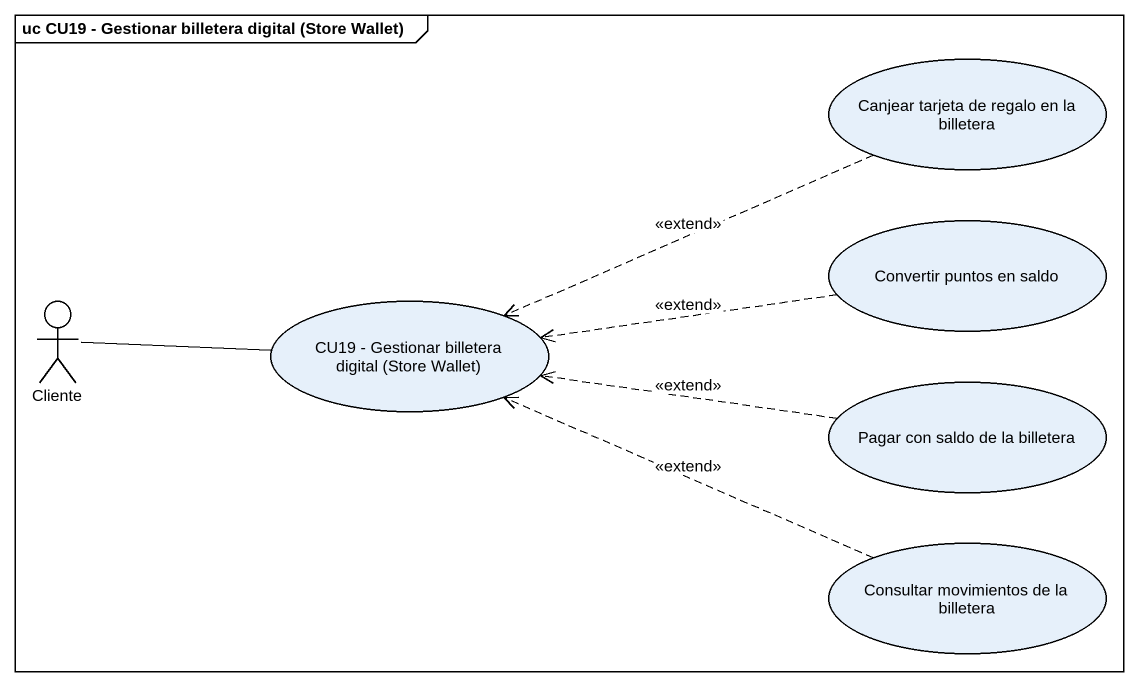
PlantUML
@startuml
mainframe uc CU19 - Gestionar billetera digital (Store Wallet)
usecase "Canjear tarjeta de regalo en la billetera" as Canjear_tarjeta_de_regalo
usecase "Convertir puntos en saldo" as Convertir_puntos_en_saldo
actor Cliente
usecase "CU19 - Gestionar billetera digital (Store Wallet)" as CU19_Gestionar_billetera
usecase "Pagar con saldo de la billetera" as Pagar_con_saldo_de_la
usecase "Consultar movimientos de la billetera" as Consultar_movimientos_de_la
Canjear_tarjeta_de_regalo .left.> CU19_Gestionar_billetera : <<extend>>
Convertir_puntos_en_saldo .left.> CU19_Gestionar_billetera : <<extend>>
Cliente -right- CU19_Gestionar_billetera
Pagar_con_saldo_de_la .left.> CU19_Gestionar_billetera : <<extend>>
Consultar_movimientos_de_la .left.> CU19_Gestionar_billetera : <<extend>>
@enduml
